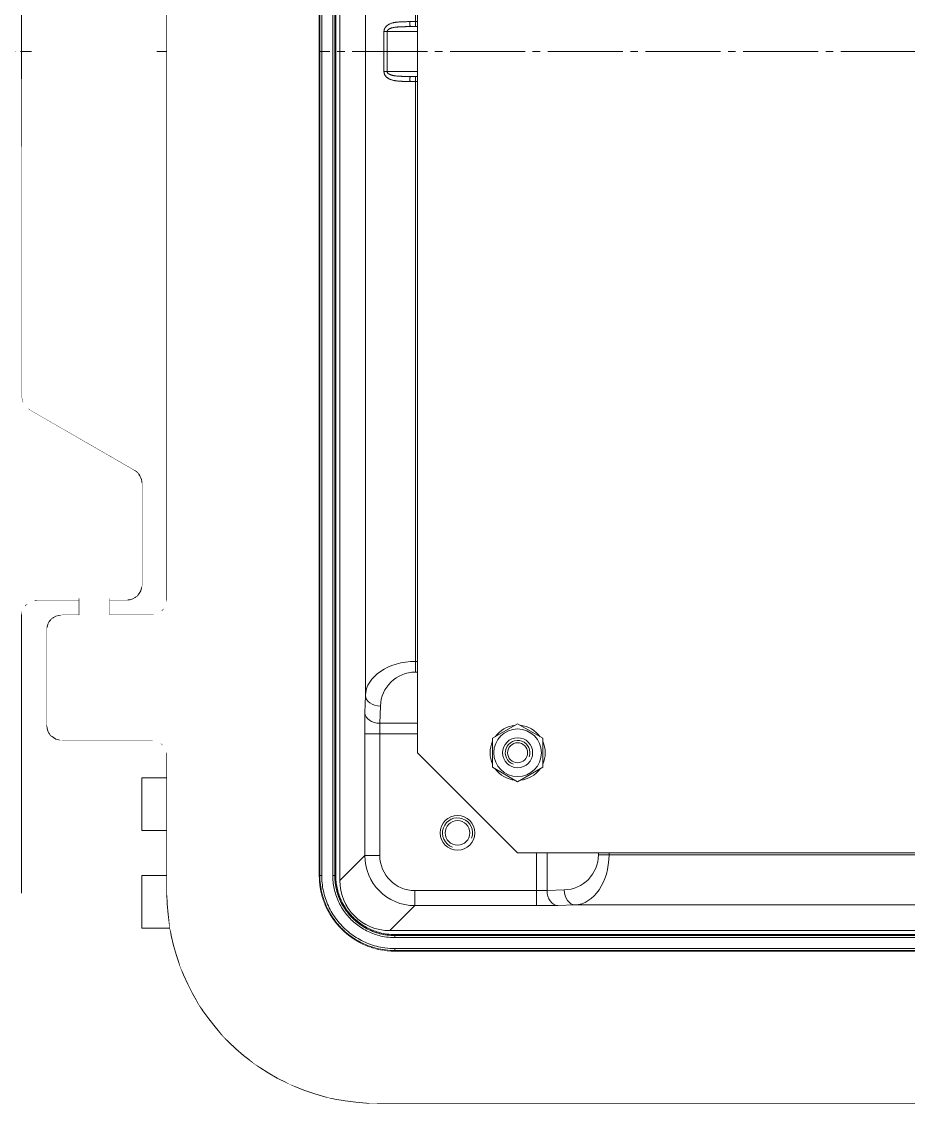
# Model space of a CAD drawing. Header units: millimetres. Extents: x -922 to 949, y -705 to 942.
# Drawn here: x 594.6 to 771.6, y 326.2 to 542.2 of the extents above; entities that cross this region are included whole.
import ezdxf

# ---------------------------------------------------------------- set-up
doc = ezdxf.new("R2010")
doc.units = ezdxf.units.MM
doc.linetypes.add('K5LT_AXLED', pattern=[19.5, 15, -1.5, 1.5, -1.5])
doc.linetypes.add('K5LT_THIN', pattern=[0])

# ---------------------------------------------------------------- blocks, each defined once
blk = doc.blocks.new('WIPEOUTCOLORING1')
blk.add_wipeout([(593.81, 712.39), (564.31, 371.72), (594.61, 704.24)])
blk.add_wipeout([(564.31, 371.72), (587.41, 344.7), (594.61, 704.24)])
blk.add_wipeout([(587.41, 344.7), (591.31, 351.9), (594.61, 704.24)])
blk.add_wipeout([(591.31, 351.9), (593.74, 359.72), (594.61, 648.73)])
blk.add_wipeout([(594.61, 648.73), (593.74, 359.72), (594.63, 648.42)])
blk.add_wipeout([(594.61, 536.23), (593.74, 359.72), (594.61, 467.32)])
blk.add_wipeout([(594.61, 467.32), (594.61, 423.73), (594.76, 466.39)])
blk.add_wipeout([(594.76, 466.39), (594.61, 423.73), (596.11, 464.72)])
blk.add_wipeout([(594.61, 423.73), (595.38, 425.74), (596.11, 464.72)])
blk.add_wipeout([(596.11, 464.72), (595.38, 425.74), (617.11, 452.59)])
blk.add_wipeout([(595.38, 425.74), (597.31, 426.71), (617.11, 452.59)])
for points in [[(593.74, 359.72), (594.61, 605.14), (594.63, 648.42)], [(617.11, 452.59), (597.31, 426.71), (617.84, 452.01)]]:
    blk.add_wipeout(points)
blk.add_wipeout([(597.31, 426.71), (597.61, 426.73), (617.84, 452.01)])
blk.add_wipeout([(617.84, 452.01), (597.61, 426.73), (618.61, 450)])
blk.add_wipeout([(597.61, 426.73), (603.11, 426.73), (618.61, 450)])
blk.add_wipeout([(618.61, 450), (603.11, 426.73), (618.61, 448.73)])
blk.add_wipeout([(603.11, 426.73), (612.11, 426.73), (618.61, 448.73)])
blk.add_wipeout([(618.61, 448.73), (612.11, 426.73), (618.61, 429.73)])
blk.add_wipeout([(612.11, 426.73), (615.61, 426.73), (618.61, 429.73)])
blk.add_wipeout([(618.61, 429.73), (615.61, 426.73), (618.6, 429.42)])
blk.add_wipeout([(615.61, 426.73), (617.62, 427.5), (618.6, 429.42)])
blk = doc.blocks.new('U17')
at = {"color": 7, "linetype": 'K5LT_THIN', "lineweight": 18}
for p, q in [((594.61, 605.14), (594.61, 467.32)), ((596.11, 464.72), (617.11, 452.59)), ((603.11, 451.73), (615.61, 451.73)), ((603.38, 451.46), (603.11, 451.73)), ((615.34, 451.46), (615.61, 451.73)), ((618.61, 450), (618.61, 448.73)), ((600.11, 429.73), (600.11, 448.73)), ((600.38, 448.46), (600.11, 448.73)), ((600.38, 430), (600.38, 448.46)), ((609.38, 448.31), (609.38, 430.15)), ((618.34, 448.46), (618.61, 448.73)), ((618.34, 448.46), (618.34, 430)), ((618.61, 448.73), (618.61, 429.73)), ((600.38, 430), (600.11, 429.73)), ((618.34, 430), (618.61, 429.73)), ((603.11, 426.73), (597.61, 426.73)), ((603.38, 427), (603.11, 426.73)), ((606.11, 426.73), (603.11, 426.73)), ((615.61, 426.73), (612.11, 426.73)), ((615.34, 427), (615.61, 426.73)), ((594.61, 423.73), (594.61, 368.21))]:
    blk.add_line(p, q, dxfattribs=at)
at = {"color": 30, "linetype": 'K5LT_AXLED', "lineweight": 18, "true_color": 0xff8000}
blk.add_line((272.61, 536.23), (596.61, 536.23), dxfattribs=at)
at = {"color": 7, "linetype": 'K5LT_THIN', "lineweight": 18}
for centre, major_axis, ratio, start_param, end_param in [((597.61, 467.32), (-2.6, -1.5), 0.999543, 5.759784, 6.806586), ((603.11, 448.73), (-2.12, 2.12), 0.999315, 5.49813, 7.068241), ((603.38, 448.46), (-2.12, -2.12), 0.999315, 3.927333, 5.497445), ((609.38, 451.46), (-6, 0), 0.026186, 0.02618, 1.569966), ((609.11, 451.47), (-4, 0), 0.026186, 4.712389, 6.283185), ((609.11, 451.47), (-4, 0), 0.026186, 0, 3.141593), ((609.11, 451.47), (-4, 0), 0.026186, 3.141593, 4.712389), ((609.35, 451.46), (6, 0), 0.026186, 4.71654, 6.257005), ((615.34, 448.46), (-2.12, 2.12), 0.999315, 3.927333, 5.497445), ((615.61, 448.73), (2.12, 2.12), 0.999315, 5.49813, 7.068241), ((615.61, 450), (-2.6, -1.5), 0.999543, 2.618192, 3.664994), ((609.38, 448.47), (-9, 0), 0.017457, 0.02618, 1.570796), ((609.35, 448.47), (9, 0), 0.017457, 4.71571, 6.257005), ((609.38, 429.99), (-9, 0), 0.017457, 4.712389, 6.257005), ((603.38, 430), (2.12, -2.12), 0.999315, 3.927333, 5.497445), ((609.35, 429.99), (9, 0), 0.017457, 0.02618, 1.567475), ((615.34, 430), (2.12, 2.12), 0.999315, 3.927333, 5.497445), ((603.11, 429.73), (-2.12, -2.12), 0.999315, 5.49813, 7.068241), ((615.61, 429.73), (-2.12, 2.12), 0.999315, 2.356537, 3.926648), ((597.61, 423.73), (-2.12, 2.12), 0.999315, 5.49813, 7.068241), ((609.38, 426.99), (-6, 0), 0.026186, 4.713219, 6.257005), ((609.11, 426.99), (-4, 0), 0.026186, 3.141593, 6.283185), ((609.11, 426.99), (-4, 0), 0.026186, 0, 0.722734), ((609.35, 426.99), (6, 0), 0.026186, 0.02618, 1.566645), ((609.11, 426.99), (-4, 0), 0.026186, 2.418858, 3.141593)]:
    blk.add_ellipse(centre, major_axis=major_axis, ratio=ratio, start_param=start_param, end_param=end_param, dxfattribs=at)
for points in [[(609.37, 451.31), (609.37, 451.3), (609.37, 451.27), (609.37, 451.17), (609.37, 451.04), (609.37, 450.86), (609.37, 450.64), (609.37, 450.39), (609.37, 450.01), (609.38, 449.59), (609.38, 449.17), (609.38, 448.92), (609.38, 448.71), (609.38, 448.55), (609.38, 448.41), (609.38, 448.34), (609.38, 448.31)], [(609.37, 427.15), (609.37, 427.15), (609.37, 427.18), (609.37, 427.28), (609.37, 427.42), (609.37, 427.6), (609.37, 427.81), (609.37, 428.07), (609.37, 428.44), (609.38, 428.87), (609.38, 429.29), (609.38, 429.54), (609.38, 429.74), (609.38, 429.91), (609.38, 430.04), (609.38, 430.12), (609.38, 430.15)]]:
    blk.add_open_spline(points, degree=3, knots=[0, 0, 0, 0, 1.69101, 3.165231, 4.488388, 5.840315, 7.232164, 8.583144, 9.933799, 12.685376, 13.893922, 14.836438, 15.504947, 16.171558, 16.669909, 17, 17, 17, 17], dxfattribs=at)
blk.add_blockref('WIPEOUTCOLORING1', (0, 0))
blk = doc.blocks.new('WIPEOUTCOLORING2')
blk.add_wipeout([(783.62, 326.23), (900.19, 356.67), (665.61, 326.23)])
blk.add_wipeout([(665.61, 326.23), (900.19, 356.67), (664.07, 326.26)])
blk.add_wipeout([(900.19, 356.67), (899.93, 356.64), (664.07, 326.26)])
blk.add_wipeout([(664.07, 326.26), (899.93, 356.64), (655.96, 327.35)])
blk.add_wipeout([(899.93, 356.64), (899.8, 356.62), (655.96, 327.35)])
blk.add_wipeout([(899.73, 356.61), (655.96, 327.35), (899.8, 356.62)])
blk.add_wipeout([(655.96, 327.35), (899.73, 356.61), (648.21, 330)])
blk.add_wipeout([(899.73, 356.61), (899.7, 356.61), (648.21, 330)])
blk.add_wipeout([(648.21, 330), (899.7, 356.61), (641.13, 334.1)])
blk.add_wipeout([(899.7, 356.61), (898.12, 356.53), (641.13, 334.1)])
blk.add_wipeout([(641.13, 334.1), (898.12, 356.53), (634.97, 339.5)])
blk.add_wipeout([(898.12, 356.53), (783.62, 356.53), (634.97, 339.5)])
blk.add_wipeout([(634.97, 339.5), (783.62, 356.53), (629.98, 345.99)])
blk.add_wipeout([(783.62, 356.53), (669.12, 356.53), (629.98, 345.99)])
blk.add_wipeout([(629.98, 345.99), (669.12, 356.53), (626.35, 353.33)])
blk.add_wipeout([(669.12, 356.53), (668.29, 356.55), (626.35, 353.33)])
blk.add_wipeout([(667.66, 356.6), (626.35, 353.33), (668.29, 356.55)])
blk.add_wipeout([(626.35, 353.33), (667.66, 356.6), (624.21, 361.23)])
blk.add_wipeout([(667.66, 356.6), (667.34, 356.63), (624.21, 361.23)])
blk.add_wipeout([(665.28, 357.02), (624.21, 361.23), (665.32, 357.01)])
blk.add_wipeout([(666.35, 356.78), (624.21, 361.23), (667.06, 356.67)])
blk.add_wipeout([(667.06, 356.67), (624.21, 361.23), (667.1, 356.66)])
blk.add_wipeout([(667.18, 356.65), (624.21, 361.23), (667.34, 356.63)])
blk.add_wipeout([(624.21, 361.23), (667.18, 356.65), (667.1, 356.66)])
blk.add_wipeout([(665.8, 356.9), (624.21, 361.23), (666.35, 356.78)])
blk.add_wipeout([(665.52, 356.96), (624.21, 361.23), (665.8, 356.9)])
blk.add_wipeout([(665.39, 356.99), (624.21, 361.23), (665.52, 356.96)])
blk.add_wipeout([(624.21, 361.23), (665.39, 356.99), (665.32, 357.01)])
blk.add_wipeout([(624.21, 361.23), (665.28, 357.02), (623.62, 368.21)])
blk.add_wipeout([(663.96, 357.43), (623.62, 368.21), (664.21, 357.34)])
blk.add_wipeout([(664.73, 357.18), (623.62, 368.21), (665.28, 357.02)])
blk.add_wipeout([(623.62, 368.21), (664.73, 357.18), (664.21, 357.34)])
blk.add_wipeout([(623.62, 368.21), (663.96, 357.43), (623.62, 371.73)])
blk.add_wipeout([(661.67, 358.48), (623.62, 371.73), (662.22, 358.18)])
blk.add_wipeout([(663.19, 357.73), (623.62, 371.73), (663.74, 357.51)])
blk.add_wipeout([(663.74, 357.51), (623.62, 371.73), (663.77, 357.5)])
blk.add_wipeout([(663.83, 357.48), (623.62, 371.73), (663.96, 357.43)])
blk.add_wipeout([(623.62, 371.73), (663.83, 357.48), (663.77, 357.5)])
blk.add_wipeout([(662.69, 357.95), (623.62, 371.73), (663.19, 357.73)])
blk.add_wipeout([(662.44, 358.07), (623.62, 371.73), (662.69, 357.95)])
blk.add_wipeout([(662.32, 358.14), (623.62, 371.73), (662.44, 358.07)])
blk.add_wipeout([(662.25, 358.17), (623.62, 371.73), (662.32, 358.14)])
blk.add_wipeout([(623.62, 371.73), (662.25, 358.17), (662.22, 358.18)])
blk.add_wipeout([(623.62, 371.73), (661.67, 358.48), (623.62, 380.73)])
blk.add_wipeout([(659.39, 360.05), (623.62, 380.73), (659.42, 360.02)])
blk.add_wipeout([(660.75, 359.04), (623.62, 380.73), (660.78, 359.02)])
blk.add_wipeout([(660.78, 359.02), (623.62, 380.73), (660.83, 358.98)])
blk.add_wipeout([(661.19, 358.76), (623.62, 380.73), (661.67, 358.48)])
blk.add_wipeout([(660.95, 358.91), (623.62, 380.73), (661.19, 358.76)])
blk.add_wipeout([(623.62, 380.73), (660.95, 358.91), (660.83, 358.98)])
blk.add_wipeout([(660.24, 359.39), (623.62, 380.73), (660.75, 359.04)])
blk.add_wipeout([(659.8, 359.72), (623.62, 380.73), (660.24, 359.39)])
blk.add_wipeout([(659.58, 359.89), (623.62, 380.73), (659.8, 359.72)])
blk.add_wipeout([(659.47, 359.98), (623.62, 380.73), (659.58, 359.89)])
blk.add_wipeout([(623.62, 380.73), (659.47, 359.98), (659.42, 360.02)])
blk.add_wipeout([(658.93, 360.45), (623.62, 380.73), (659.39, 360.05)])
blk.add_wipeout([(623.62, 380.73), (658.93, 360.45), (623.62, 391.23)])
blk.add_wipeout([(658.32, 361.03), (623.62, 391.23), (658.52, 360.83)])
blk.add_wipeout([(623.62, 391.23), (658.93, 360.45), (658.52, 360.83)])
blk.add_wipeout([(623.62, 391.23), (658.32, 361.03), (623.62, 395.73)])
blk.add_wipeout([(623.62, 395.73), (658.32, 361.03), (623.61, 396.03)])
blk.add_wipeout([(658.32, 361.03), (658.23, 361.12), (623.61, 396.03)])
blk.add_wipeout([(658.18, 361.17), (623.61, 396.03), (658.23, 361.12)])
blk.add_wipeout([(623.61, 396.03), (658.18, 361.17), (622.63, 397.95)])
blk.add_wipeout([(658.18, 361.17), (658.16, 361.2), (622.63, 397.95)])
blk.add_wipeout([(658.16, 361.2), (657.74, 361.65), (622.63, 397.95)])
blk.add_wipeout([(657.74, 361.65), (657.38, 362.07), (622.63, 397.95)])
blk.add_wipeout([(657.38, 362.07), (657.2, 362.29), (622.63, 397.95)])
blk.add_wipeout([(657.2, 362.29), (657.12, 362.4), (622.63, 397.95)])
blk.add_wipeout([(657.12, 362.4), (657.08, 362.45), (622.63, 397.95)])
blk.add_wipeout([(657.08, 362.45), (657.06, 362.48), (622.63, 397.95)])
blk.add_wipeout([(657.06, 362.48), (656.69, 362.98), (622.63, 397.95)])
blk.add_wipeout([(656.69, 362.98), (656.38, 363.44), (622.63, 397.95)])
blk.add_wipeout([(656.38, 363.44), (656.23, 363.67), (622.63, 397.95)])
blk.add_wipeout([(656.23, 363.67), (656.16, 363.79), (622.63, 397.95)])
blk.add_wipeout([(656.16, 363.79), (656.12, 363.85), (622.63, 397.95)])
blk.add_wipeout([(656.12, 363.85), (656.1, 363.88), (622.63, 397.95)])
blk.add_wipeout([(656.1, 363.88), (655.8, 364.41), (622.63, 397.95)])
blk.add_wipeout([(655.8, 364.41), (655.54, 364.9), (622.63, 397.95)])
blk.add_wipeout([(655.54, 364.9), (655.42, 365.15), (622.63, 397.95)])
blk.add_wipeout([(655.42, 365.15), (655.36, 365.27), (622.63, 397.95)])
blk.add_wipeout([(655.36, 365.27), (655.33, 365.34), (622.63, 397.95)])
blk.add_wipeout([(655.33, 365.34), (655.31, 365.37), (622.63, 397.95)])
blk.add_wipeout([(655.31, 365.37), (655.06, 365.95), (622.63, 397.95)])
blk.add_wipeout([(655.06, 365.95), (654.86, 366.46), (622.63, 397.95)])
blk.add_wipeout([(654.86, 366.46), (654.77, 366.72), (622.63, 397.95)])
blk.add_wipeout([(654.77, 366.72), (654.72, 366.85), (622.63, 397.95)])
blk.add_wipeout([(654.72, 366.85), (654.7, 366.91), (622.63, 397.95)])
blk.add_wipeout([(654.7, 366.91), (654.69, 366.95), (622.63, 397.95)])
blk.add_wipeout([(654.69, 366.95), (654.51, 367.54), (622.63, 397.95)])
blk.add_wipeout([(654.51, 367.54), (654.37, 368.06), (622.63, 397.95)])
blk.add_wipeout([(654.37, 368.06), (654.31, 368.32), (622.63, 397.95)])
blk.add_wipeout([(654.31, 368.32), (654.28, 368.45), (622.63, 397.95)])
blk.add_wipeout([(654.28, 368.45), (654.26, 368.52), (622.63, 397.95)])
blk.add_wipeout([(654.26, 368.52), (654.26, 368.55), (622.63, 397.95)])
blk.add_wipeout([(654.26, 368.55), (654.14, 369.15), (622.63, 397.95)])
blk.add_wipeout([(654.14, 369.15), (654.06, 369.66), (622.63, 397.95)])
blk.add_wipeout([(654.06, 369.66), (654.03, 369.92), (622.63, 397.95)])
blk.add_wipeout([(654.03, 369.92), (654.01, 370.05), (622.63, 397.95)])
blk.add_wipeout([(654.01, 370.05), (654.01, 370.11), (622.63, 397.95)])
blk.add_wipeout([(654.01, 370.11), (654, 370.15), (622.63, 397.95)])
blk.add_wipeout([(654, 370.15), (653.92, 371.72), (622.63, 397.95)])
blk.add_wipeout([(653.92, 371.72), (653.92, 536.23), (622.63, 397.95)])
blk.add_wipeout([(622.63, 397.95), (653.92, 536.23), (620.62, 398.73)])
blk.add_wipeout([(653.92, 536.23), (653.92, 700.73), (620.62, 398.73)])
blk.add_wipeout([(620.62, 398.73), (653.92, 700.73), (623.62, 426.73)])
blk.add_wipeout([(653.92, 700.73), (653.94, 701.56), (623.62, 426.73)])
blk.add_wipeout([(623.62, 426.73), (653.94, 701.56), (623.62, 536.23)])
for points in [[(653.94, 701.56), (653.99, 702.19), (623.62, 536.23)], [(622.85, 424.72), (620.62, 398.73), (623.62, 426.73)]]:
    blk.add_wipeout(points)
for points in [[(623.62, 536.23), (653.99, 702.19), (623.62, 645.73)], [(620.62, 398.73), (622.85, 424.72), (602.62, 398.73)]]:
    blk.add_wipeout(points)
blk.add_wipeout([(602.62, 398.73), (622.85, 424.72), (602.32, 398.74)])
blk.add_wipeout([(622.85, 424.72), (620.93, 423.74), (602.32, 398.74)])
blk.add_wipeout([(602.32, 398.74), (620.93, 423.74), (600.39, 399.72)])
blk.add_wipeout([(620.93, 423.74), (620.62, 423.73), (600.39, 399.72)])
blk.add_wipeout([(600.39, 399.72), (620.62, 423.73), (599.62, 401.73)])
blk.add_wipeout([(620.62, 423.73), (612.11, 423.73), (599.62, 401.73)])
blk.add_wipeout([(599.62, 401.73), (612.11, 423.73), (599.62, 420.73)])
blk.add_wipeout([(606.11, 423.73), (612.11, 423.73), (606.11, 427.06)])
blk.add_wipeout([(606.11, 427.06), (612.11, 423.73), (612.11, 427.06)])
blk.add_wipeout([(612.11, 423.73), (606.11, 423.73), (599.62, 420.73)])
blk.add_wipeout([(606.11, 423.73), (602.62, 423.73), (599.62, 420.73)])
blk.add_wipeout([(599.62, 420.73), (602.62, 423.73), (599.64, 421.03)])
blk.add_wipeout([(602.62, 423.73), (600.61, 422.95), (599.64, 421.03)])
blk = doc.blocks.new('U18')
at = {"color": 7, "linetype": 'K5LT_THIN', "lineweight": 18}
for p, q in [((653.92, 371.72), (653.92, 700.73)), ((654.12, 371.72), (654.12, 700.73)), ((654.52, 371.72), (654.52, 700.73)), ((656.72, 371.72), (656.72, 700.73)), ((657.12, 371.72), (657.12, 700.73)), ((657.32, 371.72), (657.32, 700.73)), ((658.12, 370.72), (658.12, 701.73)), ((673.62, 396.23), (673.62, 676.23)), ((663.23, 664.8), (663.23, 407.65)), ((673.23, 657.99), (673.23, 542.2)), ((623.62, 426.73), (623.62, 645.73)), ((673.23, 542.2), (673.23, 541.2)), ((673.62, 542.2), (673.23, 542.2)), ((666.94, 540.2), (667.57, 540.2)), ((666.94, 540.2), (666.94, 532.25)), ((667.57, 540.2), (667.57, 532.25)), ((673.62, 540.2), (667.57, 540.2)), ((673.62, 541.2), (672.26, 541.2)), ((673.62, 541.2), (673.23, 541.2)), ((666.94, 532.25), (667.57, 532.25)), ((667.57, 532.25), (673.62, 532.25)), ((672.26, 531.26), (673.62, 531.26)), ((673.23, 530.25), (673.23, 531.25)), ((673.23, 531.25), (673.62, 531.25)), ((673.23, 530.25), (673.23, 414.47)), ((673.23, 530.25), (673.62, 530.25)), ((606.11, 423.73), (606.11, 427.06)), ((612.11, 423.73), (612.11, 427.06)), ((602.62, 423.73), (620.62, 423.73)), ((599.62, 401.73), (599.62, 420.73)), ((673.23, 412.35), (673.23, 414.47)), ((673.62, 414.47), (673.23, 414.47)), ((673.62, 412.35), (673.23, 412.35)), ((663.23, 407.65), (663.14, 404.23)), ((666.23, 405.53), (666.14, 402.11)), ((673.62, 402.11), (666.14, 402.11)), ((688.62, 399.11), (693.62, 402)), ((693.62, 402), (698.62, 399.11)), ((663.1, 399.99), (663.1, 375.7)), ((663.1, 399.99), (666.1, 399.99)), ((666.1, 399.99), (666.1, 375.7)), ((673.62, 399.99), (666.1, 399.99)), ((620.62, 398.73), (602.62, 398.73)), ((688.62, 393.34), (688.62, 399.11)), ((698.62, 399.11), (698.62, 393.34)), ((623.62, 368.21), (623.62, 395.73)), ((693.62, 376.23), (673.62, 396.23)), ((693.62, 390.45), (688.62, 393.34)), ((698.62, 393.34), (693.62, 390.45)), ((618.62, 380.73), (618.62, 391.23)), ((618.62, 391.23), (623.62, 391.23)), ((623.62, 380.73), (618.62, 380.73)), ((873.62, 376.23), (693.62, 376.23)), ((697.38, 368.7), (697.38, 376.23)), ((699.5, 368.75), (699.5, 376.23)), ((709.74, 375.84), (709.74, 376.23)), ((709.74, 375.84), (711.86, 375.84)), ((711.86, 375.84), (711.86, 376.23)), ((711.86, 375.84), (777.65, 375.84)), ((663.1, 375.7), (658.12, 370.72)), ((666.1, 375.7), (663.1, 375.7)), ((618.62, 361.23), (618.62, 371.73)), ((618.62, 371.73), (623.62, 371.73)), ((653.92, 371.72), (654.12, 371.72)), ((654.12, 371.72), (654.52, 371.72)), ((656.72, 371.72), (657.12, 371.72)), ((657.12, 371.72), (657.32, 371.72)), ((673.09, 368.7), (697.38, 368.7)), ((673.09, 365.71), (673.09, 368.7)), ((697.38, 368.7), (697.38, 365.71)), ((702.93, 368.84), (699.5, 368.75)), ((673.09, 365.71), (668.12, 360.73)), ((673.09, 365.71), (697.38, 365.71)), ((705.05, 365.84), (701.62, 365.75)), ((705.05, 365.84), (862.19, 365.84)), ((624.21, 361.23), (618.62, 361.23)), ((899.12, 360.73), (668.12, 360.73)), ((898.12, 359.93), (669.12, 359.93)), ((669.12, 359.73), (669.12, 359.93)), ((898.12, 359.73), (669.12, 359.73)), ((669.12, 359.33), (669.12, 359.73)), ((898.12, 359.33), (669.12, 359.33)), ((898.12, 357.13), (669.12, 357.13)), ((669.12, 356.73), (669.12, 357.13)), ((898.12, 356.73), (669.12, 356.73)), ((669.12, 356.53), (669.12, 356.73)), ((898.12, 356.53), (669.12, 356.53)), ((901.64, 326.23), (665.61, 326.23))]:
    blk.add_line(p, q, dxfattribs=at)
at = {"color": 30, "linetype": 'K5LT_AXLED', "lineweight": 18, "true_color": 0xff8000}
blk.add_line((621.62, 536.23), (945.62, 536.23), dxfattribs=at)
at = {"color": 7, "linetype": 'K5LT_THIN', "lineweight": 18}
for centre, radius in [((637.62, 536.23), 5.1), ((637.62, 536.23), 4.19), ((637.62, 461.23), 5.1), ((637.62, 461.23), 4.19), ((693.62, 396.23), 4.75), ((693.62, 396.23), 3), ((693.62, 396.23), 2), ((637.62, 386.23), 5.1), ((637.62, 386.23), 4.19), ((681.62, 380.23), 3.46), ((681.62, 380.23), 2.46), ((684.62, 340.23), 5.1), ((684.62, 340.23), 4.19), ((750.62, 340.23), 5.1), ((750.62, 340.23), 4.19)]:
    blk.add_circle(centre, radius, dxfattribs=at)
for centre, radius, start, end in [((637.62, 536.23), 5, 340, 250), ((637.62, 461.23), 5, 340, 250), ((673.23, 405.35), 7, 90, 178.5), ((693.62, 396.23), 5.5, 95.38, 144.62), ((693.62, 396.23), 5.5, 35.38, 84.62), ((693.62, 396.23), 5.5, 155.38, 180), ((693.62, 396.23), 2.46, 340, 250), ((693.62, 396.23), 5.5, 335.38, 24.62), ((693.62, 396.23), 5.5, 180, 204.62), ((637.62, 386.23), 5, 340, 250), ((693.62, 396.23), 5.5, 215.38, 264.62), ((693.62, 396.23), 5.5, 275.38, 324.62), ((681.62, 380.23), 3, 340, 250), ((681.62, 380.23), 3, 340, 250), ((702.74, 375.84), 7, 271.5, 0), ((684.62, 340.23), 5, 340, 250), ((750.62, 340.23), 5, 340, 250)]:
    blk.add_arc(centre, radius, start, end, dxfattribs=at)
for centre, major_axis, ratio, start_param, end_param in [((673.23, 541.97), (10, 0), 0.023567, 1.570796, 1.678711), ((673.23, 540.97), (9, 0), 0.026186, 1.570796, 1.678711), ((673.23, 530.49), (10, 0), 0.023567, 4.604475, 4.712389), ((673.23, 531.49), (9, 0), 0.026186, 4.604475, 4.712389), ((620.62, 426.73), (2.12, -2.12), 0.999315, 5.49813, 7.068241), ((602.62, 420.73), (2.12, -2.12), 0.999315, 2.356537, 3.926648), ((673.23, 407.47), (10, 0), 0.7, 1.570796, 3.115413), ((666.23, 407.65), (3, -0.08), 0.706986, 3.178615, 4.7309), ((663.26, 399.99), (0, -6), 0.026186, 3.926991, 4.712389), ((666.14, 404.23), (3, -0.08), 0.706986, 3.178615, 4.7309), ((602.62, 401.73), (2.12, 2.12), 0.999315, 2.356537, 3.926648), ((666.25, 399.99), (0, -3), 0.052372, 3.926991, 4.712389), ((620.62, 395.73), (2.12, 2.12), 0.999315, 5.49813, 7.068241), ((704.86, 375.84), (0, 10), 0.7, 3.167773, 4.712389), ((673.1, 375.71), (-7.07, -7.07), 0.999726, 5.49813, 7.068241), ((673.1, 375.71), (-4.95, -4.95), 0.999315, 5.49813, 7.068241), ((668.12, 370.73), (-7.08, -7.08), 0.999315, 5.49813, 7.068241), ((665.64, 368.24), (29.72, 29.72), 0.999315, 2.356537, 3.926648), ((697.38, 368.86), (-3, 0), 0.052372, 1.570796, 2.356194), ((701.62, 368.75), (0.08, -3), 0.706986, 4.693878, 6.246163), ((705.05, 368.84), (0.08, -3), 0.706986, 4.693878, 6.246163), ((697.38, 365.86), (-6, 0), 0.026186, 1.570796, 2.356194)]:
    blk.add_ellipse(centre, major_axis=major_axis, ratio=ratio, start_param=start_param, end_param=end_param, dxfattribs=at)
for points, knots in [([(672.15, 542.2), (672.05, 542.2), (671.81, 542.2), (671.51, 542.2), (671.34, 542.19), (671.27, 542.19), (671.2, 542.19), (671.14, 542.19), (671.06, 542.19), (671, 542.19), (670.95, 542.19), (670.91, 542.19), (670.87, 542.19), (670.82, 542.18), (670.76, 542.18), (670.68, 542.18), (670.57, 542.18), (670.43, 542.17), (670.25, 542.16), (670.04, 542.15), (669.8, 542.13), (669.57, 542.1), (669.36, 542.08), (669.18, 542.05), (669.01, 542.02), (668.83, 541.98), (668.63, 541.93), (668.42, 541.87), (668.21, 541.79), (668.01, 541.7), (667.83, 541.61), (667.68, 541.51), (667.56, 541.42), (667.46, 541.34), (667.38, 541.26), (667.31, 541.18), (667.25, 541.1), (667.19, 541.02), (667.14, 540.94), (667.09, 540.85), (667.05, 540.75), (667.01, 540.64), (666.98, 540.54), (666.96, 540.43), (666.95, 540.32), (666.94, 540.24), (666.94, 540.2)], [0, 0, 0, 0, 2.459855, 4.2057, 4.813423, 5.241268, 5.551403, 6.035797, 6.4137, 7.266522, 7.58579, 7.901912, 8.229667, 8.622461, 9.068663, 9.737714, 10.606884, 11.79391, 13.172402, 15.067131, 17.13794, 19.207852, 20.87797, 22.37071, 23.822088, 25.362017, 27.04831, 28.961907, 30.943974, 32.83146, 34.568803, 36.007744, 37.253522, 38.265881, 39.169737, 39.973351, 40.721513, 41.428737, 42.086763, 42.763512, 43.513037, 44.267861, 44.962539, 45.625348, 46.315994, 47, 47, 47, 47]), ([(672.15, 542.2), (672.14, 542.09), (672.12, 541.93), (672.12, 541.73), (672.12, 541.61), (672.13, 541.5), (672.14, 541.4), (672.16, 541.32), (672.19, 541.26), (672.22, 541.22), (672.25, 541.2), (672.26, 541.2)], [0, 0, 0, 0, 2.654212, 3.728124, 4.824287, 5.947518, 7.062777, 8.22418, 9.402465, 10.675504, 12, 12, 12, 12]), ([(672.26, 541.2), (672.15, 541.2), (671.91, 541.2), (671.62, 541.2), (671.49, 541.2), (671.43, 541.2), (671.38, 541.2), (671.33, 541.2), (671.29, 541.2), (671.25, 541.2), (671.22, 541.2), (671.18, 541.19), (671.14, 541.19), (671.1, 541.19), (671.03, 541.19), (670.95, 541.19), (670.84, 541.19), (670.7, 541.19), (670.51, 541.18), (670.29, 541.17), (670.04, 541.16), (669.82, 541.14), (669.64, 541.13), (669.47, 541.11), (669.29, 541.09), (669.1, 541.07), (668.88, 541.03), (668.67, 540.99), (668.47, 540.94), (668.31, 540.88), (668.17, 540.83), (668.07, 540.78), (667.99, 540.74), (667.91, 540.7), (667.85, 540.65), (667.79, 540.6), (667.73, 540.55), (667.67, 540.49), (667.63, 540.42), (667.6, 540.36), (667.58, 540.3), (667.58, 540.25), (667.57, 540.22), (667.57, 540.2)], [0, 0, 0, 0, 2.775359, 4.340335, 4.694926, 5.060329, 5.404553, 5.727596, 6.069816, 6.413005, 6.757164, 7.040989, 7.353684, 7.760502, 8.256955, 8.984462, 9.915861, 11.046029, 12.616458, 14.675621, 16.970048, 18.956679, 20.525687, 21.942639, 23.491661, 25.264911, 27.28393, 29.379705, 31.325602, 33.050859, 34.401308, 35.534682, 36.416673, 37.260507, 38.063243, 38.877059, 39.706953, 40.634473, 41.492783, 42.262862, 42.949299, 43.528345, 44, 44, 44, 44]), ([(672.15, 530.26), (672.05, 530.26), (671.81, 530.26), (671.51, 530.26), (671.34, 530.26), (671.27, 530.26), (671.2, 530.26), (671.14, 530.26), (671.06, 530.27), (671, 530.27), (670.95, 530.27), (670.91, 530.27), (670.87, 530.27), (670.82, 530.27), (670.76, 530.27), (670.68, 530.28), (670.57, 530.28), (670.43, 530.29), (670.25, 530.3), (670.04, 530.31), (669.8, 530.33), (669.57, 530.35), (669.36, 530.38), (669.18, 530.41), (669.01, 530.44), (668.83, 530.48), (668.63, 530.53), (668.42, 530.59), (668.21, 530.66), (668.01, 530.75), (667.83, 530.85), (667.68, 530.94), (667.56, 531.03), (667.46, 531.12), (667.38, 531.2), (667.31, 531.28), (667.25, 531.36), (667.19, 531.44), (667.14, 531.52), (667.09, 531.61), (667.05, 531.71), (667.01, 531.81), (666.98, 531.92), (666.96, 532.03), (666.95, 532.14), (666.94, 532.22), (666.94, 532.25)], [0, 0, 0, 0, 2.459855, 4.2057, 4.813423, 5.241268, 5.551403, 6.035797, 6.4137, 7.266522, 7.58579, 7.901912, 8.229667, 8.622461, 9.068663, 9.737714, 10.606884, 11.79391, 13.172402, 15.067131, 17.13794, 19.207852, 20.87797, 22.37071, 23.822088, 25.362017, 27.04831, 28.961907, 30.943974, 32.83146, 34.568803, 36.007744, 37.253522, 38.265881, 39.169737, 39.973351, 40.721513, 41.428737, 42.086763, 42.763512, 43.513037, 44.267861, 44.962539, 45.625348, 46.315994, 47, 47, 47, 47]), ([(672.26, 531.26), (672.15, 531.26), (671.91, 531.26), (671.62, 531.26), (671.49, 531.26), (671.43, 531.26), (671.38, 531.26), (671.33, 531.26), (671.29, 531.26), (671.25, 531.26), (671.22, 531.26), (671.18, 531.26), (671.14, 531.26), (671.1, 531.26), (671.03, 531.26), (670.95, 531.27), (670.84, 531.27), (670.7, 531.27), (670.51, 531.28), (670.29, 531.29), (670.04, 531.3), (669.82, 531.31), (669.64, 531.33), (669.47, 531.34), (669.29, 531.36), (669.1, 531.39), (668.88, 531.42), (668.67, 531.47), (668.47, 531.52), (668.31, 531.57), (668.17, 531.62), (668.07, 531.67), (667.99, 531.72), (667.91, 531.76), (667.85, 531.8), (667.79, 531.85), (667.73, 531.91), (667.67, 531.97), (667.63, 532.04), (667.6, 532.1), (667.58, 532.16), (667.58, 532.21), (667.57, 532.24), (667.57, 532.25)], [0, 0, 0, 0, 2.77536, 4.340335, 4.694926, 5.06033, 5.404553, 5.727597, 6.069816, 6.413005, 6.757164, 7.04099, 7.353685, 7.760502, 8.256955, 8.984463, 9.915862, 11.04603, 12.616458, 14.675622, 16.970049, 18.95668, 20.525688, 21.94264, 23.491661, 25.264911, 27.283931, 29.379705, 31.325602, 33.05086, 34.401308, 35.534683, 36.416673, 37.260508, 38.063244, 38.877059, 39.706954, 40.634474, 41.492784, 42.262863, 42.949299, 43.528345, 44, 44, 44, 44]), ([(672.15, 530.26), (672.14, 530.32), (672.13, 530.45), (672.12, 530.63), (672.12, 530.77), (672.12, 530.91), (672.14, 531.02), (672.16, 531.12), (672.18, 531.19), (672.22, 531.24), (672.24, 531.25), (672.26, 531.26)], [0, 0, 0, 0, 1.59646, 2.985542, 4.219401, 5.478622, 6.765396, 8.011626, 9.248841, 10.398488, 12, 12, 12, 12]), ([(669.12, 356.53), (668.42, 356.53), (667.13, 356.62), (665.32, 356.98), (663.7, 357.49), (662.18, 358.17), (660.72, 359.02), (659.36, 360.03), (658.12, 361.19), (657.02, 362.47), (656.07, 363.87), (655.28, 365.37), (654.66, 366.94), (654.23, 368.55), (653.98, 370.14), (653.92, 371.2), (653.92, 371.72)], [0, 0, 0, 0, 0.136801, 0.256098, 0.362561, 0.471786, 0.58426, 0.695161, 0.80643, 0.917597, 1.028768, 1.139956, 1.251577, 1.360918, 1.467241, 1.570111, 1.570111, 1.570111, 1.570111]), ([(669.12, 356.73), (668.49, 356.73), (667.86, 356.77), (666.61, 356.93), (665.99, 357.04), (664.78, 357.36), (664.18, 357.55), (663.01, 358.01), (662.44, 358.28), (661.34, 358.89), (660.81, 359.23), (659.79, 359.96), (659.3, 360.37), (658.7, 360.94), (658.55, 361.08), (658.12, 361.54), (657.83, 361.84), (657.16, 362.65), (656.79, 363.16), (656.11, 364.23), (655.81, 364.78), (655.28, 365.92), (655.05, 366.5), (654.66, 367.7), (654.5, 368.31), (654.27, 369.54), (654.19, 370.17), (654.13, 371.1), (654.12, 371.41), (654.12, 371.72)], [0, 0, 0, 0, 0.080041, 0.080041, 0.160083, 0.160083, 0.240124, 0.240124, 0.320165, 0.320165, 0.400206, 0.400206, 0.480248, 0.480248, 0.506452, 0.506452, 0.560289, 0.560289, 0.64033, 0.64033, 0.720372, 0.720372, 0.800413, 0.800413, 0.880454, 0.880454, 0.960495, 0.960495, 1, 1, 1, 1]), ([(669.12, 356.73), (668.43, 356.73), (667.15, 356.82), (665.37, 357.17), (663.77, 357.68), (662.27, 358.35), (660.83, 359.19), (659.49, 360.19), (658.27, 361.33), (657.18, 362.6), (656.24, 363.98), (655.46, 365.46), (654.85, 367.01), (654.42, 368.59), (654.17, 370.16), (654.12, 371.21), (654.12, 371.72)], [0, 0, 0, 0, 1.481196, 2.772867, 3.925589, 5.108215, 6.326026, 7.526808, 8.731586, 9.935248, 11.13896, 12.342845, 13.551423, 14.735307, 15.886395, 17, 17, 17, 17]), ([(669.12, 357.13), (668.45, 357.13), (667.2, 357.21), (665.47, 357.56), (663.92, 358.06), (662.45, 358.7), (661.05, 359.52), (659.74, 360.5), (658.56, 361.61), (657.5, 362.84), (656.58, 364.19), (655.82, 365.63), (655.23, 367.13), (654.81, 368.67), (654.57, 370.21), (654.52, 371.22), (654.52, 371.72)], [0, 0, 0, 0, 0.136805, 0.256106, 0.362574, 0.471805, 0.584287, 0.695196, 0.806475, 0.917651, 1.028831, 1.140027, 1.251655, 1.361001, 1.467297, 1.570111, 1.570111, 1.570111, 1.570111]), ([(669.12, 359.33), (668.55, 359.33), (667.49, 359.4), (666.02, 359.69), (664.7, 360.12), (663.46, 360.67), (662.27, 361.36), (661.15, 362.19), (660.15, 363.13), (659.25, 364.18), (658.47, 365.32), (657.82, 366.55), (657.32, 367.83), (656.97, 369.14), (656.76, 370.44), (656.72, 371.3), (656.72, 371.72)], [0, 0, 0, 0, 0.136824, 0.256143, 0.362632, 0.47189, 0.584407, 0.695355, 0.806675, 0.917893, 1.029113, 1.140346, 1.252002, 1.361373, 1.467551, 1.570111, 1.570111, 1.570111, 1.570111]), ([(669.12, 359.73), (668.61, 359.73), (668.11, 359.76), (667.11, 359.89), (666.62, 359.98), (665.64, 360.23), (665.17, 360.39), (664.23, 360.76), (663.78, 360.97), (663.33, 361.22), (663.32, 361.22), (662.89, 361.49), (662.46, 361.73), (661.66, 362.32), (661.27, 362.64), (660.53, 363.33), (660.19, 363.69), (659.55, 364.47), (659.25, 364.88), (658.72, 365.73), (658.47, 366.17), (658.05, 367.08), (657.86, 367.55), (657.55, 368.5), (657.43, 368.99), (657.24, 369.98), (657.17, 370.48), (657.13, 371.23), (657.12, 371.48), (657.12, 371.72)], [0, 0, 0, 0, 0.080041, 0.080041, 0.160083, 0.160083, 0.240124, 0.240124, 0.320165, 0.320165, 0.321799, 0.321799, 0.400206, 0.400206, 0.480248, 0.480248, 0.560289, 0.560289, 0.64033, 0.64033, 0.720372, 0.720372, 0.800413, 0.800413, 0.880454, 0.880454, 0.960495, 0.960495, 1, 1, 1, 1]), ([(669.12, 359.73), (668.57, 359.73), (667.54, 359.8), (666.12, 360.08), (664.84, 360.49), (663.64, 361.02), (662.49, 361.7), (661.41, 362.5), (660.43, 363.41), (659.56, 364.43), (658.81, 365.53), (658.19, 366.72), (657.7, 367.96), (657.36, 369.22), (657.16, 370.48), (657.12, 371.31), (657.12, 371.72)], [0, 0, 0, 0, 1.481478, 2.773412, 3.926455, 5.109484, 6.327813, 7.529166, 8.734559, 9.938842, 11.143149, 12.347583, 13.556583, 14.740825, 15.890165, 17, 17, 17, 17]), ([(669.12, 359.93), (668.58, 359.93), (667.57, 360), (666.17, 360.28), (664.91, 360.68), (663.73, 361.2), (662.6, 361.86), (661.54, 362.65), (660.58, 363.55), (659.72, 364.55), (658.98, 365.64), (658.37, 366.8), (657.89, 368.02), (657.56, 369.26), (657.36, 370.5), (657.32, 371.32), (657.32, 371.72)], [0, 0, 0, 0, 0.136831, 0.256155, 0.362652, 0.471919, 0.584447, 0.695408, 0.806743, 0.917974, 1.029208, 1.140453, 1.252119, 1.361498, 1.467637, 1.570111, 1.570111, 1.570111, 1.570111])]:
    blk.add_open_spline(points, degree=3, knots=knots, dxfattribs=at)
blk.add_blockref('WIPEOUTCOLORING2', (0, 0))
blk = doc.blocks.new('U16')
blk.add_blockref('U17', (0, 0))
blk.add_blockref('U18', (0, 0))

msp = doc.modelspace()

# ---------------------------------------------------------------- block references
msp.add_blockref('U16', (0, 0))

doc.saveas('drawing.dxf')
